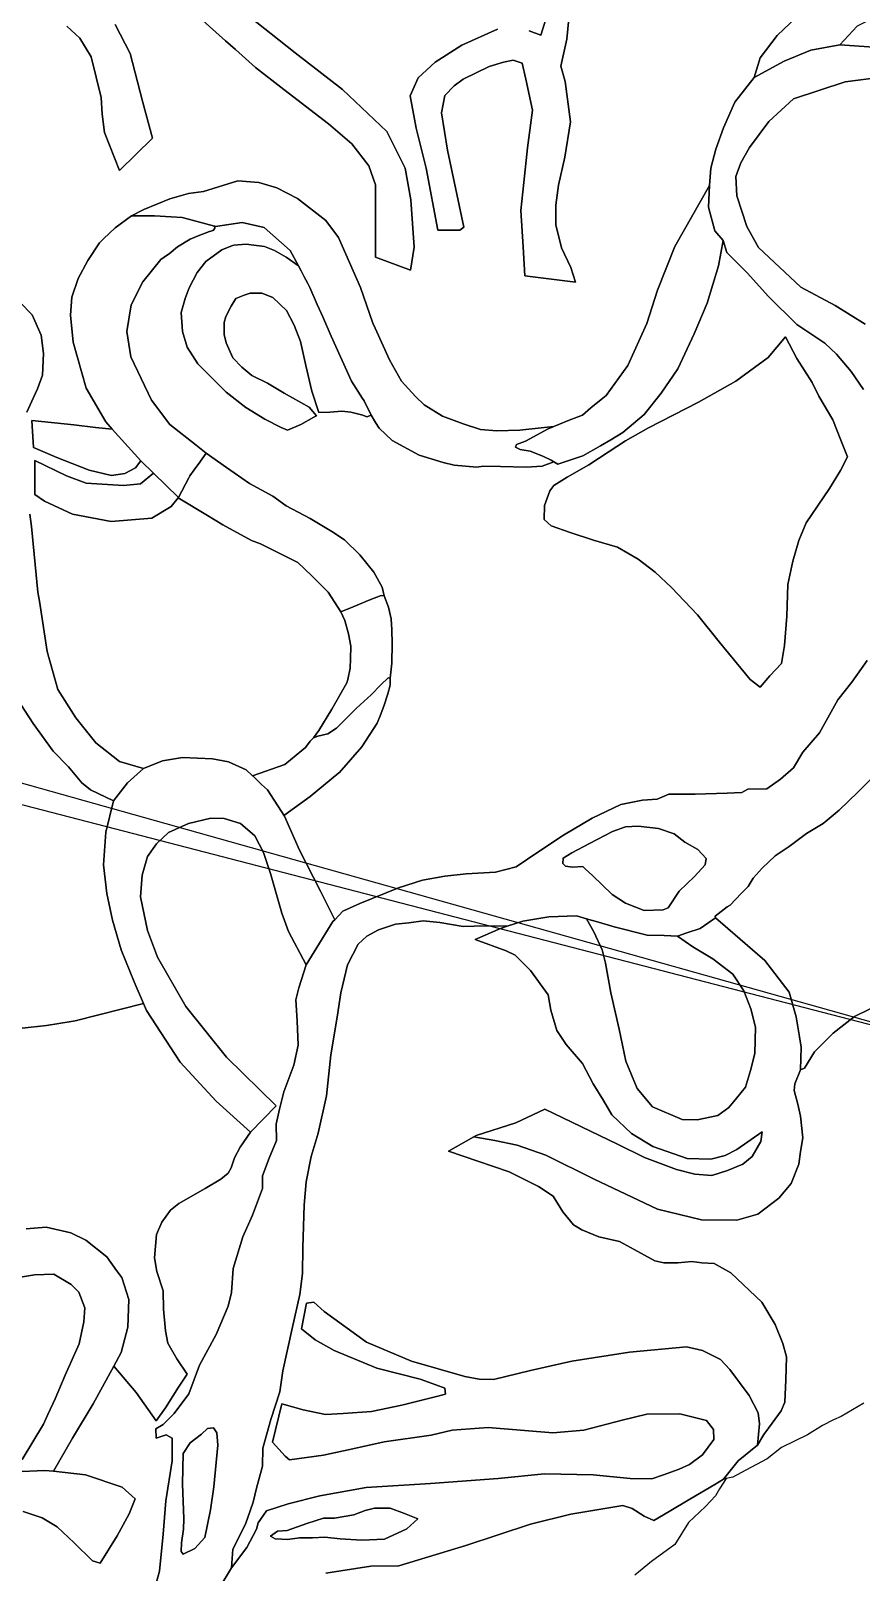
# Model space of a CAD drawing. Header units: inches. Extents: x 288635 to 1232953, y 676945 to 1655780.
# Drawn here: x 432425 to 449300, y 973042 to 1004372 of the extents above; entities that cross this region are included whole.
import ezdxf

# ---------------------------------------------------------------- set-up
doc = ezdxf.new("R2010")
doc.units = ezdxf.units.IN
doc.header["$MEASUREMENT"] = 0
doc.layers.add('Images', color=7, linetype='Continuous')
picture_1 = doc.add_image_def('image11.jpg', size_in_pixel=(2580, 3737))
picture_2 = doc.add_image_def('image12.jpg', size_in_pixel=(1536, 2752))

msp = doc.modelspace()

# ---------------------------------------------------------------- linework, layer by layer
at = {"color": 1}
for points in [[(447732.8565, 1003758.3737), (447123.2553, 1003423.093), (447245.1755, 1003824.4138), (447595.6962, 1004276.5347), (448113.8573, 1004774.3757), (448941.8989, 1005287.4567), (449835.9807, 1005683.6975), (450531.9421, 1005937.698), (451004.0128, 1006223.5882), (451413.7942, 1005966.449), (451899.9223, 1005675.3543), (451217.7435, 1005394.1369), (449947.7409, 1004825.1758), (449221.2995, 1004464.4951), (448865.6988, 1004088.5743), (448276.4176, 1003976.8141), (447732.8565, 1003758.3737)], [(438417.5738, 1000514.509), (438679.5118, 1000173.1958), (439124.0127, 999157.1938), (439378.0132, 998426.9423), (439422.7851, 998326.9052), (439711.3112, 997682.2297), (439956.2865, 997249.6682), (440244.1537, 996936.4009), (440421.9541, 996767.0673), (440794.4882, 996538.4668), (441209.3557, 996386.0665), (441564.9564, 996267.5329), (441895.157, 996242.1329), (442363.0824, 996252.8573), (442799.9633, 996303.6574), (443057.305, 996331.8742), (442942.2036, 996283.3374), (442479.9226, 996029.3369), (442297.0423, 995963.2968), (442276.7222, 995907.4166), (442368.1624, 995861.6966), (442576.4428, 995831.2165), (442830.4433, 995729.6163), (442998.0837, 995643.2561), (443057.4847, 995608.6616), (442820.2833, 995521.3359), (442495.1627, 995506.0958), (441966.8416, 995516.2559), (441616.3209, 995521.3359), (441489.3207, 995506.0958), (441027.0397, 995541.6559), (440803.5193, 995597.536), (440315.8383, 995749.9363), (439767.1972, 996044.5769), (439503.0367, 996293.4974), (439431.4441, 996411.5137), (439341.4446, 996559.8726), (439199.522, 996850.5575), (439167.1447, 996900.7423), (438942.1113, 997249.5441), (438532.0063, 998162.3584), (438357.112, 998559.8454), (438285.2743, 998723.113), (438243.4216, 998808.8354), (438094.453, 999156.4288), (438053.7477, 999233.7687), (437974.2672, 999384.7818), (437924.6549, 999479.0451), (437916.4295, 999494.6734), (437862.0882, 999597.9218), (437698.5671, 999908.6119), (437169.3994, 1000371.6337), (436719.6068, 1000477.4672), (436177.2099, 1000398.0921), (436162.7221, 1000401.9927), (436159.3431, 1000402.9024), (435529.6849, 1000572.4258), (435503.833, 1000579.3859), (435274.4031, 1000591.6768), (434936.5957, 1000609.7736), (434469.2348, 1000614.8536), (434722.3943, 1000739.3177), (435250.7154, 1000957.7581), (435631.7162, 1001064.4384), (435932.2394, 1001107.5665), (436631.6327, 1001324.1356), (437060.2586, 1001292.3856), (437425.3843, 1001181.2603), (437846.0727, 1000966.9474), (438417.5738, 1000514.509)], [(443645.8296, 995732.4692), (443132.7485, 995564.8288), (443057.4847, 995608.6616), (442998.0837, 995643.2561), (442830.4433, 995729.6163), (442576.4428, 995831.2165), (442368.1624, 995861.6966), (442276.7222, 995907.4166), (442297.0423, 995963.2968), (442479.9226, 996029.3369), (442942.2036, 996283.3374), (443057.305, 996331.8742), (443363.8444, 996461.1378), (443638.165, 996562.738), (443808.9792, 996708.6742), (444018.7709, 996876.9446), (444118.2705, 996956.7516), (444560.2314, 997566.3528), (444946.3309, 998420.2722), (445159.6726, 999100.5159), (445515.2733, 999989.5177), (446216.3147, 1001229.0401), (446195.9947, 1000787.0793), (446322.9949, 1000309.5583), (446495.7153, 1000111.4379), (446399.1951, 999598.3569), (446170.5946, 998836.3554), (445906.4341, 998211.5141), (445571.1534, 997500.3127), (445235.8727, 997007.5517), (444890.4321, 996570.6708), (444458.6312, 996204.9101), (444210.6658, 996058.8861), (444001.4303, 995935.6696), (443645.8296, 995732.4692)], [(435635.3858, 995287.5439), (435427.6582, 994886.2518), (435426.2457, 994887.6237), (434915.1336, 995384.0487), (434658.8824, 995632.9364), (434080.9838, 996275.0594), (433951.0737, 996423.8452), (433549.7529, 997109.6466), (433285.5924, 998044.3685), (433229.7123, 998593.0096), (433255.1123, 998958.7703), (433387.1926, 999334.691), (433585.313, 999700.4518), (433818.9935, 1000061.1325), (433902.8166, 1000142.2945), (434139.0341, 1000371.0131), (434469.2348, 1000614.8536), (434936.5957, 1000609.7736), (435274.4031, 1000591.6768), (435503.833, 1000579.3859), (435529.6849, 1000572.4258), (436159.3431, 1000402.9024), (436161.0956, 1000361.5978), (436131.4622, 1000315.031), (436053.1453, 1000293.8643), (435822.4282, 1000202.8475), (435661.5612, 1000139.3473), (435403.3274, 999980.597), (435237.9485, 999842.4618), (435203.5615, 999818.7729), (435068.676, 999725.8518), (434697.8352, 999268.6509), (434464.1547, 998801.29), (434372.7146, 998257.7289), (434453.9947, 997744.6479), (434875.6356, 996865.8061), (435251.5563, 996367.9651), (435784.938, 995948.6168), (435988.1578, 995788.844), (435823.6765, 995557.0748), (435816.779, 995549.5204), (435744.3407, 995447.4483), (435658.565, 995326.5825), (435635.3858, 995287.5439)], [(438094.453, 999156.4288), (438243.4216, 998808.8354), (438285.2743, 998723.113), (438357.112, 998559.8454), (438532.0063, 998162.3584), (438942.1113, 997249.5441), (439167.1447, 996900.7423), (439199.522, 996850.5575), (439341.4446, 996559.8726), (439256.4445, 996526.3312), (439170.0844, 996556.8113), (438926.2439, 996622.8514), (438748.4435, 996638.0914), (438499.523, 996617.7714), (438276.0026, 996612.6914), (438138.8423, 997044.4923), (438011.842, 997567.7333), (437905.1618, 998055.4143), (437778.1616, 998390.6949), (437620.6813, 998690.4155), (437341.2807, 998949.4961), (437122.8403, 999040.9363), (436884.0798, 999040.9363), (436759.6843, 998998.2956), (436592.3656, 998932.2659), (436497.999, 998776.7757), (436386.2388, 998568.4953), (436355.7587, 998446.5751), (436355.7587, 998197.6546), (436396.3988, 998030.0142), (436533.5591, 997725.2136), (436711.3594, 997537.2532), (436919.6399, 997364.5329), (437234.6005, 997207.0526), (437574.9612, 997003.8522), (438082.9622, 996719.3716), (438230.2825, 996546.6513), (438179.4824, 996521.2512), (437910.2418, 996368.8509), (437641.0013, 996252.0107), (437514.001, 996307.8908), (437178.7204, 996475.5311), (436797.7196, 996714.2916), (436396.3988, 997024.1722), (436106.8382, 997318.8128), (435822.3577, 997603.2934), (435598.8372, 997943.6541), (435507.397, 998258.6147), (435481.997, 998644.6955), (435563.2771, 998929.176), (435639.4773, 999147.6165), (435802.0376, 999462.5771), (435979.838, 999681.0175), (436304.1278, 999922.4302), (436486.7533, 999991.7019), (436550.9509, 1000014.2976), (436802.7996, 1000036.6182), (436955.1999, 1000016.2982), (437173.6404, 999985.8181), (437376.8408, 999909.618), (437615.6012, 999772.4577), (437862.0882, 999597.9218), (437916.4295, 999494.6734), (437924.6549, 999479.0451), (437974.2672, 999384.7818), (438053.7477, 999233.7687), (438094.453, 999156.4288)], [(447442.3675, 991260.6897), (447249.3271, 991032.0893), (447041.0467, 991184.4896), (446411.1254, 991951.5711), (445974.2445, 992500.2122), (445445.9235, 993053.9333), (445115.7228, 993368.8939), (444770.2821, 993633.0545), (444348.4296, 993879.9288), (443861.5953, 994019.6291), (443387.461, 994172.0294), (443002.2269, 994307.4964), (442858.2933, 994438.73), (442866.76, 994722.3639), (442972.5935, 995018.6978), (443053.027, 995128.7647), (443323.9609, 995298.0984), (443764.2284, 995547.8655), (444157.9292, 995806.0994), (444513.5299, 996038.9332), (444974.9642, 996301.4004), (445995.1996, 996826.3347), (446752.9678, 997249.6689), (447413.3691, 997732.2699), (447762.4081, 998149.1835), (447991.0086, 997712.3026), (448305.9692, 997224.6216), (448438.0495, 996945.2211), (448727.61, 996467.7001), (448890.1704, 996051.1393), (449022.2506, 995710.7786), (448880.0103, 995436.4581), (448656.4899, 995070.6973), (448184.0489, 994374.7359), (448031.6486, 994008.9752), (447914.8084, 993592.4144), (447808.1282, 993114.8934), (447792.8882, 992474.8121), (447742.0881, 991875.3709), (447681.1279, 991509.6102), (447442.3675, 991260.6897)], [(447991.0086, 997712.3026), (447762.4081, 998149.1835), (447413.3691, 997732.2699), (446752.9678, 997249.6689), (445995.1996, 996826.3347), (444974.9642, 996301.4004), (444513.5299, 996038.9332), (444157.9292, 995806.0994), (443764.2284, 995547.8655), (443323.9609, 995298.0984), (443053.027, 995128.7647), (442972.5935, 995018.6978), (442866.76, 994722.3639), (442858.2933, 994438.73), (443002.2269, 994307.4964), (443387.461, 994172.0294), (443861.5953, 994019.6291), (444348.4296, 993879.9288), (444770.2821, 993633.0545), (445115.7228, 993368.8939), (445445.9235, 993053.9333), (445974.2445, 992500.2122), (446411.1254, 991951.5711), (447041.0467, 991184.4896), (447249.3271, 991032.0893), (447442.3675, 991260.6897), (447681.1279, 991509.6102), (447742.0881, 991875.3709), (447792.8882, 992474.8121), (447808.1282, 993114.8934), (447914.8084, 993592.4144), (448031.6486, 994008.9752), (448184.0489, 994374.7359), (448656.4899, 995070.6973), (448880.0103, 995436.4581), (449022.2506, 995710.7786), (448890.1704, 996051.1393), (448727.61, 996467.7001), (448438.0495, 996945.2211), (448305.9692, 997224.6216), (447991.0086, 997712.3026)], [(434336.5548, 995370.9), (434062.2342, 995335.3399), (433610.1133, 995442.0202), (432954.792, 995701.1007), (432477.271, 995904.3011), (432446.791, 996452.9422), (433299.4273, 996360.1323), (433740.5848, 996312.112), (434080.9838, 996275.0594), (434658.8824, 995632.9364), (434549.9152, 995487.7403), (434336.5548, 995370.9)], [(439565.0128, 993065.1664), (439605.6529, 992887.366), (439544.6928, 992892.446), (439316.0923, 992806.0858), (438975.7316, 992663.8456), (438726.8111, 992562.2454), (438467.7306, 992963.5662), (438132.4499, 993303.9268), (437847.9694, 993563.0074), (437563.4888, 993710.3276), (437091.0479, 993944.0081), (436911.2767, 994014.4243), (436327.0755, 994331.9249), (436012.7989, 994520.9304), (435422.1626, 994876.1383), (435426.929, 994881.7459), (435429.3567, 994884.6021), (435427.6582, 994886.2518), (435635.3858, 995287.5439), (435658.565, 995326.5825), (435744.3407, 995447.4483), (435816.779, 995549.5204), (435823.6765, 995557.0748), (435988.1578, 995788.844), (436402.4565, 995496.0921), (436872.1183, 995169.0683), (437339.8996, 994910.0708), (437614.2889, 994716.1697), (438101.9699, 994462.1692), (438543.9308, 994192.9286), (438797.9313, 994025.2883), (439112.8919, 993720.4877), (439397.3725, 993369.967), (439565.0128, 993065.1664)], [(433546.6132, 995177.8596), (434308.6147, 995133.4095), (434651.5154, 995165.1596), (434915.1336, 995384.0487), (435426.2457, 994887.6237), (435427.6582, 994886.2518), (435429.3567, 994884.6021), (435426.929, 994881.7459), (435422.1626, 994876.1383), (435273.8166, 994701.6087), (434886.4659, 994466.6582), (434060.9642, 994396.8081), (433273.5626, 994549.2084), (432702.0615, 994809.5589), (432505.2111, 994949.2592), (432505.2111, 995641.4106), (433152.9124, 995323.9099), (433546.6132, 995177.8596)], [(439759.9922, 991517.3431), (439727.5731, 991210.9627), (439686.9331, 991221.1227), (439539.6128, 991078.8824), (439341.4924, 990875.682), (439041.7718, 990606.4414), (438640.451, 990200.0406), (438462.6506, 990083.2004), (438259.4502, 990037.4803), (438173.09, 990001.9202), (438279.7702, 990149.2405), (438543.9308, 990581.0414), (438843.7905, 991118.2003), (438869.0514, 991185.5626), (438914.7715, 991419.2431), (438919.8515, 991607.2034), (438930.0115, 991861.204), (438884.2914, 992115.2045), (438808.0913, 992384.445), (438726.8111, 992562.2454), (438975.7316, 992663.8456), (439316.0923, 992806.0858), (439544.6928, 992892.446), (439605.6529, 992887.366), (439697.0931, 992658.7655), (439747.8932, 992420.0051), (439763.1332, 992196.4846), (439766.6286, 991915.53), (439759.9922, 991517.3431)], [(437584.2237, 988438.9919), (437577.4954, 988409.1545), (437232.0547, 988942.5555), (437173.096, 988998.7397), (437115.168, 989053.9417), (436933.7778, 989226.7959), (436931.145, 989229.3048), (437589.3396, 989460.4434), (437929.709, 989743.9811), (438005.8803, 989807.434), (438101.9699, 989930.8001), (438173.09, 990001.9202), (438259.4502, 990037.4803), (438462.6506, 990083.2004), (438640.451, 990200.0406), (439041.7718, 990606.4414), (439341.4924, 990875.682), (439539.6128, 991078.8824), (439686.9331, 991221.1227), (439727.5731, 991210.9627), (439727.5731, 991073.8024), (439681.853, 990896.002), (439600.8187, 990647.2926), (439522.547, 990448.6028), (439463.8275, 990299.5456), (439152.6768, 989816.9447), (438689.1259, 989289.8936), (438686.7943, 989287.9675), (438104.9248, 988807.2927), (437584.2237, 988438.9919)], [(437577.4954, 988409.1545), (437887.376, 987718.2731), (438309.0169, 986885.1514), (438602.5682, 986300.6069), (438559.3526, 986268.8068), (438022.9036, 985383.6658), (437663.8556, 986067.2698), (437526.6953, 986438.1105), (437293.0148, 987245.8321), (437155.8546, 987667.473), (436978.0542, 988007.8337), (436683.4136, 988256.7542), (436353.213, 988363.4344), (436083.9724, 988368.5144), (435626.7715, 988256.7542), (435220.3707, 988078.9538), (434976.5302, 987845.2733), (434793.6498, 987586.1928), (434686.9696, 987210.2721), (434656.4896, 986768.3112), (434798.7299, 986087.5898), (434996.8503, 985544.0287), (435575.9714, 984543.2667), (436398.9331, 983512.0247), (437409.8551, 982521.4227), (436891.694, 981982.9416), (436190.6526, 982617.9429), (435459.1312, 983405.3445), (434778.4098, 984456.9066), (434716.0801, 984600.265), (434524.4093, 985041.1077), (434260.2488, 985691.349), (434087.5284, 986295.8702), (434039.4748, 986517.3347), (433970.6882, 986834.3513), (433899.5681, 987418.5525), (433950.3682, 988084.0338), (434102.7685, 988719.0351), (434387.249, 989084.7958), (434712.3697, 989379.4364), (435098.4505, 989536.9167), (435509.9313, 989602.9568), (436119.5325, 989577.5568), (436444.6531, 989511.5167), (436800.2539, 989354.0364), (436931.145, 989229.3048), (436933.7778, 989226.7959), (437115.168, 989053.9417), (437173.096, 988998.7397), (437232.0547, 988942.5555), (437577.4954, 988409.1545)], [(443290.9067, 987395.607), (443433.782, 987374.4403), (443640.1574, 987385.0237), (443698.3658, 987332.1069), (443841.2411, 987199.815), (444238.1169, 986813.5225), (444513.2841, 986638.8972), (444888.9932, 986490.7302), (445275.2856, 986506.6052), (445375.8275, 986543.647), (445603.3696, 986887.606), (445910.2869, 987183.9399), (446132.5373, 987416.7737), (446148.4124, 987549.0657), (445979.0787, 987728.9827), (445719.7865, 987882.4413), (445497.5361, 988051.775), (445180.0354, 988157.6085), (444767.2846, 988205.2336), (444513.2841, 988189.3586), (444243.4086, 988094.1084), (443777.741, 987855.9829), (443417.9069, 987665.4826), (443243.2816, 987554.3573), (443237.9899, 987448.5238), (443290.9067, 987395.607)], [(446132.5373, 987416.7737), (445910.2869, 987183.9399), (445603.3696, 986887.606), (445375.8275, 986543.647), (445275.2856, 986506.6052), (444888.9932, 986490.7302), (444513.2841, 986638.8972), (444238.1169, 986813.5225), (443841.2411, 987199.815), (443698.3658, 987332.1069), (443640.1574, 987385.0237), (443433.782, 987374.4403), (443290.9067, 987395.607), (443237.9899, 987448.5238), (443243.2816, 987554.3573), (443417.9069, 987665.4826), (443777.741, 987855.9829), (444243.4086, 988094.1084), (444513.2841, 988189.3586), (444767.2846, 988205.2336), (445180.0354, 988157.6085), (445497.5361, 988051.775), (445719.7865, 987882.4413), (445979.0787, 987728.9827), (446148.4124, 987549.0657), (446132.5373, 987416.7737)], [(440737.0972, 986247.0134), (441214.6181, 986165.7332), (441656.579, 986180.9732), (442105.7034, 986170.5501), (441970.221, 986126.4042), (441452.2399, 985902.4538), (442082.5676, 985674.463), (442270.3248, 985580.5844), (442578.783, 985272.1262), (442940.8861, 984775.9108), (442994.531, 984467.4525), (443115.232, 984051.7045), (443302.9892, 983770.0688), (443638.2699, 983381.1432), (443852.8495, 982965.3951), (444065.552, 982631.1368), (444230.6523, 982339.0362), (444630.7031, 981958.0355), (445068.854, 981697.685), (445761.0053, 981450.0345), (446243.6063, 981437.3344), (446535.7069, 981513.5346), (446770.6574, 981634.1848), (447291.3584, 981989.7855), (447259.6083, 981799.2852), (447088.158, 981488.1345), (446897.6576, 981335.7342), (446586.507, 981208.734), (446262.6563, 981107.1338), (445919.7557, 981132.5338), (445545.1049, 981227.784), (444897.4036, 981469.0845), (444344.9525, 981742.135), (442873.83, 982455.7685), (442283.736, 982174.1328), (441479.0624, 981919.3195), (441425.4314, 981888.6732), (440915.7908, 981597.45), (441512.7564, 981399.3037), (442147.7577, 981180.8633), (442742.1189, 980881.1427), (443041.8395, 980683.0223), (443234.8798, 980362.9816), (443454.121, 980100.3752), (443626.0406, 979997.2209), (443971.4813, 979860.0606), (444388.0422, 979763.5404), (444687.7628, 979600.9801), (445109.4036, 979372.3797), (445292.284, 979331.7396), (445576.7645, 979331.7396), (445861.2451, 979357.1396), (446064.4455, 979326.6596), (446313.366, 979316.4996), (446648.6467, 979123.4592), (447278.5679, 978529.098), (447552.8885, 978076.9771), (447710.3688, 977690.8963), (447781.4889, 977416.5758), (447771.3289, 976949.2148), (447751.0089, 976497.0939), (447672.297, 976320.9292), (447492.5634, 976067.4097), (447323.2297, 975839.8676), (447190.9503, 975624.4103), (447233.2837, 976058.3278), (447206.8253, 976280.5783), (447021.6166, 976629.829), (446630.0325, 977158.9967), (446439.5321, 977365.3721), (446074.4064, 977550.5808), (445751.6141, 977619.3726), (444592.7367, 977513.5391), (443417.9844, 977333.6221), (442581.8994, 977137.83), (441830.4812, 976957.913), (441539.439, 976963.2046), (441248.3967, 977021.4131), (440163.6029, 977328.3304), (439248.1427, 977719.9145), (438385.5993, 978339.0407), (438179.2239, 978529.5411), (438029.2902, 978510.8444), (437925.0873, 977989.83), (438200.3906, 977762.2479), (438586.6831, 977550.5808), (439454.5181, 977185.4551), (440338.2282, 976963.2046), (440657.6861, 976849.0964), (440840.0448, 976783.9591), (440851.5209, 976661.579), (440639.8538, 976603.3706), (439967.8108, 976439.3286), (439348.6846, 976307.0367), (438771.8918, 976264.7032), (438412.0577, 976248.8282), (437962.2651, 976338.7867), (437524.8722, 976466.4309), (437334.9933, 975683.099), (437591.8477, 975402.1599), (437681.8063, 975328.0764), (438369.7243, 975418.0349), (439031.184, 975560.9102), (439602.6851, 975687.9104), (440560.4787, 975825.494), (440989.1045, 975931.3276), (441719.356, 975984.2444), (442460.1908, 975920.7442), (443031.692, 975873.1191), (443661.4015, 975926.0359), (444444.5698, 976132.4113), (444941.9874, 976254.1199), (445614.0305, 976259.4116), (446159.0732, 976121.828), (446301.9485, 975941.9109), (446306.6088, 975740.4454), (446074.4064, 975428.6182), (445809.8225, 975232.8262), (445598.1554, 975132.2843), (445280.6548, 975021.1591), (445047.821, 974941.7839), (444608.6118, 974947.0756), (443851.9019, 975021.1591), (442867.65, 975042.3258), (441925.7314, 974947.0756), (440549.8953, 974846.5337), (439242.851, 974761.8669), (438300.9325, 974592.5332), (437655.3479, 974433.7829), (437216.1387, 974285.616), (437043.2691, 974045.2874), (437014.4616, 973913.596), (436813.3778, 973543.1786), (436506.4606, 973130.4277), (436531.7378, 973510.3413), (436785.7383, 974018.3423), (436946.6053, 974467.0766), (437014.3387, 974746.4771), (437132.8723, 975195.2114), (437141.339, 975559.2788), (437302.206, 976143.4799), (437488.473, 976710.7477), (437547.7398, 977134.0819), (437734.0069, 977997.6836), (437894.8738, 978683.485), (437945.6739, 979115.2859), (437954.1406, 979640.2203), (437979.5407, 980503.822), (438021.8741, 980977.9563), (438123.4743, 981494.424), (438267.4079, 981968.5582), (438436.7416, 982722.0931), (438524.7951, 983555.2148), (438651.7954, 984322.2963), (438722.9155, 984815.0573), (438860.0758, 985389.0984), (439078.5162, 985805.6593), (439256.3166, 985968.2196), (439489.997, 986095.2198), (439835.4377, 986212.0601), (440109.7583, 986242.5401), (440399.3188, 986283.1802), (440737.0972, 986247.0134)], [(445663.3884, 982240.1965), (445968.189, 982235.1164), (446384.7499, 982326.5566), (446608.2703, 982489.117), (446775.9107, 982682.1573), (446948.631, 982900.5978), (447050.2312, 983240.9585), (447136.5914, 983581.3191), (447151.8314, 984119.8002), (447060.3912, 984495.721), (446913.0709, 984861.4817), (446689.5505, 985196.7624), (446288.2297, 985506.643), (445881.8289, 985755.5635), (445566.8682, 985968.9239), (445759.9086, 986034.964), (446029.1492, 986126.4042), (446339.0298, 986339.7647), (447339.7918, 985476.1629), (447835.9394, 984829.3083), (447979.8731, 984329.774), (448046.8957, 983922.0534), (448081.4733, 983711.7061), (448064.5399, 983254.5052), (447954.2093, 982969.0269), (447940.1958, 982834.1795), (448010.0894, 982557.546), (448065.9695, 982313.7056), (448111.6896, 981871.7447), (448070.0928, 981589.5052), (448032.8884, 981337.0687), (447878.0091, 980942.1028), (447629.0886, 980642.3822), (447197.2878, 980317.2616), (446770.5669, 980195.3413), (446054.2855, 980200.4213), (445160.2037, 980418.8618), (443874.9611, 981028.463), (442894.5192, 981516.144), (442310.318, 981719.3444), (441858.1971, 981815.8646), (441425.4314, 981888.6732), (441479.0624, 981919.3195), (442283.736, 982174.1328), (442873.83, 982455.7685), (444344.9525, 981742.135), (444897.4036, 981469.0845), (445545.1049, 981227.784), (445919.7557, 981132.5338), (446262.6563, 981107.1338), (446586.507, 981208.734), (446897.6576, 981335.7342), (447088.158, 981488.1345), (447259.6083, 981799.2852), (447291.3584, 981989.7855), (446770.6574, 981634.1848), (446535.7069, 981513.5346), (446243.6063, 981437.3344), (445761.0053, 981450.0345), (445068.854, 981697.685), (444630.7031, 981958.0355), (444230.6523, 982339.0362), (444065.552, 982631.1368), (443852.8495, 982965.3951), (443638.2699, 983381.1432), (443302.9892, 983770.0688), (443115.232, 984051.7045), (442994.531, 984467.4525), (442940.8861, 984775.9108), (442578.783, 985272.1262), (442270.3248, 985580.5844), (442082.5676, 985674.463), (441452.2399, 985902.4538), (441970.221, 986126.4042), (442105.7034, 986170.5501), (442422.342, 986273.7245), (442950.663, 986360.0847), (443514.5441, 986380.4047), (443717.7445, 986319.4446), (443865.0648, 986060.3641), (444037.7852, 985694.6034), (444103.8253, 985420.2828), (444210.5055, 984820.8416), (444383.2259, 984079.1601), (444520.3861, 983428.9188), (444748.9866, 982870.1177), (445058.8672, 982499.277), (445663.3884, 982240.1965)], [(446384.7499, 982326.5566), (445968.189, 982235.1164), (445663.3884, 982240.1965), (445058.8672, 982499.277), (444748.9866, 982870.1177), (444520.3861, 983428.9188), (444383.2259, 984079.1601), (444210.5055, 984820.8416), (444103.8253, 985420.2828), (444037.7852, 985694.6034), (443865.0648, 986060.3641), (443717.7445, 986319.4446), (443962.9036, 986252.0934), (444277.8643, 986160.6532), (444948.4256, 985993.0129), (445293.8663, 985982.8528), (445566.8682, 985968.9239), (445881.8289, 985755.5635), (446288.2297, 985506.643), (446689.5505, 985196.7624), (446913.0709, 984861.4817), (447060.3912, 984495.721), (447151.8314, 984119.8002), (447136.5914, 983581.3191), (447050.2312, 983240.9585), (446948.631, 982900.5978), (446775.9107, 982682.1573), (446608.2703, 982489.117), (446384.7499, 982326.5566)], [(435895.0292, 975843.805), (435661.3488, 975671.0847), (435524.1885, 975452.6442), (435508.9485, 974837.963), (435534.3485, 974126.7616), (435529.2685, 973918.4812), (435488.6284, 973639.0806), (435478.4684, 973461.2803), (435524.1885, 973405.4001), (435757.869, 973522.2404), (435961.0694, 973745.7608), (436077.9096, 974309.642), (436143.9497, 974777.0029), (436225.2299, 975620.2846), (436204.9099, 975874.2851), (436138.8697, 975975.8853), (436016.9495, 975960.6453), (435895.0292, 975843.805)], [(435757.869, 973522.2404), (435524.1885, 973405.4001), (435478.4684, 973461.2803), (435488.6284, 973639.0806), (435529.2685, 973918.4812), (435534.3485, 974126.7616), (435508.9485, 974837.963), (435524.1885, 975452.6442), (435661.3488, 975671.0847), (435895.0292, 975843.805), (436016.9495, 975960.6453), (436138.8697, 975975.8853), (436204.9099, 975874.2851), (436225.2299, 975620.2846), (436143.9497, 974777.0029), (436077.9096, 974309.642), (435961.0694, 973745.7608), (435757.869, 973522.2404)], [(438991.5904, 974210.5217), (438597.9219, 974139.1994), (438375.6392, 974140.6715), (438032.7385, 974032.7213), (437635.0647, 973891.6801), (437435.8373, 973873.971), (437296.137, 973772.3708), (437391.3872, 973721.5707), (437524.7375, 973715.2207), (437639.0377, 973708.8707), (437886.6882, 973740.6207), (438147.0387, 973740.6207), (438401.0392, 973753.3207), (438712.1898, 973721.5707), (439150.3407, 973689.8206), (439613.8916, 973715.2207), (440064.7425, 973924.7711), (440293.343, 974127.9715), (440021.0977, 974232.9949), (439728.1919, 974345.9886), (439406.4579, 974345.9886), (439220.1909, 974295.1885), (438991.5904, 974210.5217)], [(440021.0977, 974232.9949), (440293.343, 974127.9715), (440064.7425, 973924.7711), (439613.8916, 973715.2207), (439150.3407, 973689.8206), (438712.1898, 973721.5707), (438401.0392, 973753.3207), (438147.0387, 973740.6207), (437886.6882, 973740.6207), (437639.0377, 973708.8707), (437524.7375, 973715.2207), (437391.3872, 973721.5707), (437296.137, 973772.3708), (437435.8373, 973873.971), (437635.0647, 973891.6801), (438032.7385, 974032.7213), (438375.6392, 974140.6715), (438597.9219, 974139.1994), (438991.5904, 974210.5217), (439220.1909, 974295.1885), (439406.4579, 974345.9886), (439728.1919, 974345.9886), (440021.0977, 974232.9949)]]:
    msp.add_lwpolyline(points, close=True, dxfattribs=at)
for points in [[(448113.8573, 1004774.3757), (447595.6962, 1004276.5347), (447245.1755, 1003824.4138), (447123.2553, 1003423.093), (446736.0386, 1002922.3239), (446502.3581, 1002399.0829), (446344.8778, 1001967.282), (446243.2776, 1001581.2013), (446216.3147, 1001229.0401), (445515.2733, 999989.5177), (445159.6726, 999100.5159), (444946.3309, 998420.2722), (444560.2314, 997566.3528), (444118.2705, 996956.7516), (444018.7709, 996876.9446), (443808.9792, 996708.6742), (443638.165, 996562.738), (443363.8444, 996461.1378), (443057.305, 996331.8742), (442799.9633, 996303.6574), (442363.0824, 996252.8573), (441895.157, 996242.1329), (441564.9564, 996267.5329), (441209.3557, 996386.0665), (440794.4882, 996538.4668), (440421.9541, 996767.0673), (440244.1537, 996936.4009), (439956.2865, 997249.6682), (439711.3112, 997682.2297), (439422.7851, 998326.9052), (439378.0132, 998426.9423), (439124.0127, 999157.1938), (438679.5118, 1000173.1958), (438417.5738, 1000514.509), (437846.0727, 1000966.9474), (437425.3843, 1001181.2603), (437060.2586, 1001292.3856), (436631.6327, 1001324.1356), (435932.2394, 1001107.5665), (435631.7162, 1001064.4384), (435250.7154, 1000957.7581), (434722.3943, 1000739.3177), (434469.2348, 1000614.8536), (434139.0341, 1000371.0131), (433902.8166, 1000142.2945), (433818.9935, 1000061.1325), (433585.313, 999700.4518), (433387.1926, 999334.691), (433255.1123, 998958.7703), (433229.7123, 998593.0096), (433285.5924, 998044.3685), (433549.7529, 997109.6466), (433951.0737, 996423.8452), (434080.9838, 996275.0594), (433740.5848, 996312.112), (433299.4273, 996360.1323), (432446.791, 996452.9422), (432477.271, 995904.3011), (432954.792, 995701.1007), (433610.1133, 995442.0202), (434062.2342, 995335.3399), (434336.5548, 995370.9), (434549.9152, 995487.7403), (434658.8824, 995632.9364), (434915.1336, 995384.0487), (434651.5154, 995165.1596), (434308.6147, 995133.4095), (433546.6132, 995177.8596), (433152.9124, 995323.9099), (432505.2111, 995641.4106), (432505.2111, 994949.2592), (432702.0615, 994809.5589), (433273.5626, 994549.2084), (434060.9642, 994396.8081), (434886.4659, 994466.6582), (435273.8166, 994701.6087), (435422.1626, 994876.1383), (436012.7989, 994520.9304), (436327.0755, 994331.9249), (436911.2767, 994014.4243), (437091.0479, 993944.0081), (437563.4888, 993710.3276), (437847.9694, 993563.0074), (438132.4499, 993303.9268), (438467.7306, 992963.5662), (438726.8111, 992562.2454), (438808.0913, 992384.445), (438884.2914, 992115.2045), (438930.0115, 991861.204), (438919.8515, 991607.2034), (438914.7715, 991419.2431), (438869.0514, 991185.5626), (438843.7905, 991118.2003), (438543.9308, 990581.0414), (438279.7702, 990149.2405), (438173.09, 990001.9202), (438101.9699, 989930.8001), (438005.8803, 989807.434), (437929.709, 989743.9811), (437589.3396, 989460.4434), (436931.145, 989229.3048), (436800.2539, 989354.0364), (436444.6531, 989511.5167), (436119.5325, 989577.5568), (435509.9313, 989602.9568), (435098.4505, 989536.9167), (434712.3697, 989379.4364), (434226.752, 989518.432), (433744.1511, 989899.4327), (433337.7503, 990407.4338), (432971.9895, 990981.4749), (432758.6291, 991753.6364), (432599.1761, 992778.1675), (432570.2934, 992963.7473), (432438.5885, 994298.7215), (432403.0284, 994547.642)], [(436695.5292, 1004798.8282), (437796.198, 1003926.7598), (438762.1046, 1003181.6641), (439661.3457, 1002323.2977), (440032.348, 1001582.6693), (440148.7649, 1000937.0847), (440212.265, 999973.9994), (440138.1815, 999508.3318), (439429.0968, 999772.9157), (439429.1434, 1000381.1252), (439429.2096, 1001244.7261), (439297.1294, 1001630.8069), (438951.6887, 1002072.7678), (438474.1677, 1002479.1686), (437564.8459, 1003180.21), (436990.8048, 1003627.2509), (436583.2873, 1003990.6206), (436381.2035, 1004170.812), (435532.8418, 1004927.7335)], [(435532.8418, 1004927.7335), (436381.2035, 1004170.812), (436583.2873, 1003990.6206), (436990.8048, 1003627.2509), (437564.8459, 1003180.21), (438474.1677, 1002479.1686), (438951.6887, 1002072.7678), (439297.1294, 1001630.8069), (439429.2096, 1001244.7261), (439429.1434, 1000381.1252), (439429.0968, 999772.9157), (440138.1815, 999508.3318), (440212.265, 999973.9994), (440148.7649, 1000937.0847), (440032.348, 1001582.6693), (439661.3457, 1002323.2977), (438762.1046, 1003181.6641), (437796.198, 1003926.7598), (436695.5292, 1004798.8282)], [(443382.3735, 1004829.5931), (443321.4134, 1004199.6719), (443199.4932, 1003656.1108), (443285.8533, 1003341.1502), (443392.5335, 1002523.2685), (443280.7733, 1001806.9871), (443148.6931, 1001232.9459), (443092.8129, 1000826.5451), (443097.893, 1000430.3043), (443209.6532, 999962.9434), (443402.6936, 999561.6226), (443494.1338, 999261.902), (442462.8917, 999388.9022), (442428.8086, 999984.2205), (442386.6915, 1000719.8649), (442442.5716, 1001288.826), (442518.7718, 1001994.9475), (442620.372, 1002756.949), (442488.2917, 1003391.9503), (442412.0916, 1003717.0709), (442229.2112, 1003772.951), (442031.0908, 1003732.3109), (441741.5302, 1003645.9508), (441208.1292, 1003391.9503), (441025.2488, 1003254.79), (440837.2884, 1003056.6696), (440771.2483, 1002706.1489), (440893.1686, 1001944.1474), (441223.3692, 1000379.5042), (441142.089, 1000318.5441), (440695.0482, 1000318.5441), (440461.3677, 1001578.3866), (440258.1673, 1002396.2683), (440136.247, 1003051.5896), (440298.8074, 1003417.3503), (440639.168, 1003737.3909), (441182.7291, 1004077.7516), (441909.1706, 1004402.8723)], [(441909.1706, 1004402.8723), (441182.7291, 1004077.7516), (440639.168, 1003737.3909), (440298.8074, 1003417.3503), (440136.247, 1003051.5896), (440258.1673, 1002396.2683), (440461.3677, 1001578.3866), (440695.0482, 1000318.5441), (441142.089, 1000318.5441), (441223.3692, 1000379.5042), (440893.1686, 1001944.1474), (440771.2483, 1002706.1489), (440837.2884, 1003056.6696), (441025.2488, 1003254.79), (441208.1292, 1003391.9503), (441741.5302, 1003645.9508), (442031.0908, 1003732.3109), (442229.2112, 1003772.951), (442412.0916, 1003717.0709), (442488.2917, 1003391.9503), (442620.372, 1002756.949), (442518.7718, 1001994.9475), (442442.5716, 1001288.826), (442386.6915, 1000719.8649), (442428.8086, 999984.2205), (442462.8917, 999388.9022), (443494.1338, 999261.902), (443402.6936, 999561.6226), (443209.6532, 999962.9434), (443097.893, 1000430.3043), (443092.8129, 1000826.5451), (443148.6931, 1001232.9459), (443280.7733, 1001806.9871), (443392.5335, 1002523.2685), (443285.8533, 1003341.1502), (443199.4932, 1003656.1108), (443321.4134, 1004199.6719), (443382.3735, 1004829.5931)], [(434142.0542, 1004497.7066), (434441.7748, 1003908.4254), (434695.7753, 1002943.2235), (434898.9757, 1002191.382), (434228.4144, 1001536.0607), (433923.6138, 1002308.2222), (433877.8937, 1002679.063), (433852.4936, 1003019.4237), (433649.2932, 1003842.3853), (433420.6928, 1004223.3861), (433156.5322, 1004467.2266)], [(433156.5322, 1004467.2266), (433420.6928, 1004223.3861), (433649.2932, 1003842.3853), (433852.4936, 1003019.4237), (433877.8937, 1002679.063), (433923.6138, 1002308.2222), (434228.4144, 1001536.0607), (434898.9757, 1002191.382), (434695.7753, 1002943.2235), (434441.7748, 1003908.4254), (434142.0542, 1004497.7066)], [(442554.3319, 1004372.3922), (442788.0123, 1004280.952), (442940.4126, 1004758.473)], [(442940.4126, 1004758.473), (442788.0123, 1004280.952), (442554.3319, 1004372.3922)], [(449555.4442, 1004039.9262), (448865.6988, 1004088.5743), (449221.2995, 1004464.4951)], [(449347.1638, 997080.3123), (449098.2433, 997446.073), (448798.5227, 997801.6737), (448559.7622, 998020.1141), (447990.8011, 998401.1149), (447411.6799, 998980.2361), (446990.0391, 999447.597), (446568.3982, 999864.1578), (446495.7153, 1000111.4379), (446322.9949, 1000309.5583), (446195.9947, 1000787.0793), (446216.3147, 1001229.0401), (446243.2776, 1001581.2013), (446344.8778, 1001967.282), (446502.3581, 1002399.0829), (446736.0386, 1002922.3239), (447123.2553, 1003423.093), (447732.8565, 1003758.3737), (448276.4176, 1003976.8141), (448865.6988, 1004088.5743), (449555.4442, 1004039.9262)], [(449712.9245, 1003430.325), (448976.323, 1003333.8048), (447924.7609, 1002988.3641), (447426.9199, 1002526.0832), (447030.6791, 1002002.8421), (446857.9588, 1001687.8815), (446751.2786, 1001408.4809), (446771.5986, 1001017.3201), (446979.879, 1000392.4789), (447213.5595, 999970.838), (448072.0812, 999163.1164), (448773.1226, 998792.2757), (449382.7238, 998406.1949)], [(449382.7238, 998406.1949), (448773.1226, 998792.2757), (448072.0812, 999163.1164), (447213.5595, 999970.838), (446979.879, 1000392.4789), (446771.5986, 1001017.3201), (446751.2786, 1001408.4809), (446857.9588, 1001687.8815), (447030.6791, 1002002.8421), (447426.9199, 1002526.0832), (447924.7609, 1002988.3641), (448976.323, 1003333.8048), (449712.9245, 1003430.325)], [(449422.6446, 991574.674), (449111.4939, 991130.1731), (448825.7434, 990771.3974), (448451.0926, 990101.4711), (448113.2719, 989706.5003), (447925.3116, 989391.5396), (447661.151, 989157.8592), (447381.7505, 988964.8188), (446995.6697, 988954.6588), (446873.7495, 988888.6186), (446579.1089, 988873.3786), (445928.8676, 988858.1386), (445390.3865, 988858.1386), (445156.706, 988751.4584), (444856.9854, 988736.2183), (444415.0245, 988644.7782), (443835.9034, 988370.4576), (443251.7022, 988019.9369), (442728.4612, 987674.4962), (442286.5003, 987379.8556), (441869.9395, 987273.1754), (441270.4983, 987237.6153), (440838.6974, 987186.8152), (440384.0788, 987106.1419), (439896.3978, 986953.7416), (439114.0763, 986633.7009), (438763.5556, 986476.2206), (438602.5682, 986300.6069), (438309.0169, 986885.1514), (437887.376, 987718.2731), (437577.4954, 988409.1545), (437584.2237, 988438.9919), (438104.9248, 988807.2927), (438686.7943, 989287.9675), (438689.1259, 989289.8936), (439152.6768, 989816.9447), (439463.8275, 990299.5456), (439522.547, 990448.6028), (439600.8187, 990647.2926), (439681.853, 990896.002), (439727.5731, 991073.8024), (439727.5731, 991210.9627), (439759.9922, 991517.3431), (439766.6286, 991915.53), (439763.1332, 992196.4846), (439747.8932, 992420.0051), (439697.0931, 992658.7655), (439605.6529, 992887.366), (439565.0128, 993065.1664), (439397.3725, 993369.967), (439112.8919, 993720.4877), (438797.9313, 994025.2883), (438543.9308, 994192.9286), (438101.9699, 994462.1692), (437614.2889, 994716.1697), (437339.8996, 994910.0708), (436872.1183, 995169.0683), (436402.4565, 995496.0921), (435988.1578, 995788.844), (435784.938, 995948.6168), (435251.5563, 996367.9651), (434875.6356, 996865.8061), (434453.9947, 997744.6479), (434372.7146, 998257.7289), (434464.1547, 998801.29), (434697.8352, 999268.6509), (435068.676, 999725.8518), (435203.5615, 999818.7729), (435237.9485, 999842.4618), (435403.3274, 999980.597), (435661.5612, 1000139.3473), (435822.4282, 1000202.8475), (436053.1453, 1000293.8643), (436131.4622, 1000315.031), (436161.0956, 1000361.5978), (436159.3431, 1000402.9024), (436162.7221, 1000401.9927), (436177.2099, 1000398.0921), (436719.6068, 1000477.4672), (437169.3994, 1000371.6337), (437698.5671, 999908.6119), (437862.0882, 999597.9218), (437615.6012, 999772.4577), (437376.8408, 999909.618), (437173.6404, 999985.8181), (436955.1999, 1000016.2982), (436802.7996, 1000036.6182), (436550.9509, 1000014.2976), (436486.7533, 999991.7019), (436304.1278, 999922.4302), (435979.838, 999681.0175), (435802.0376, 999462.5771), (435639.4773, 999147.6165), (435563.2771, 998929.176), (435481.997, 998644.6955), (435507.397, 998258.6147), (435598.8372, 997943.6541), (435822.3577, 997603.2934), (436106.8382, 997318.8128), (436396.3988, 997024.1722), (436797.7196, 996714.2916), (437178.7204, 996475.5311), (437514.001, 996307.8908), (437641.0013, 996252.0107), (437910.2418, 996368.8509), (438179.4824, 996521.2512), (438230.2825, 996546.6513), (438082.9622, 996719.3716), (437574.9612, 997003.8522), (437234.6005, 997207.0526), (436919.6399, 997364.5329), (436711.3594, 997537.2532), (436533.5591, 997725.2136), (436396.3988, 998030.0142), (436355.7587, 998197.6546), (436355.7587, 998446.5751), (436386.2388, 998568.4953), (436497.999, 998776.7757), (436592.3656, 998932.2659), (436759.6843, 998998.2956), (436884.0798, 999040.9363), (437122.8403, 999040.9363), (437341.2807, 998949.4961), (437620.6813, 998690.4155), (437778.1616, 998390.6949), (437905.1618, 998055.4143), (438011.842, 997567.7333), (438138.8423, 997044.4923), (438276.0026, 996612.6914), (438499.523, 996617.7714), (438748.4435, 996638.0914), (438926.2439, 996622.8514), (439170.0844, 996556.8113), (439256.4445, 996526.3312), (439341.4446, 996559.8726), (439431.4441, 996411.5137), (439503.0367, 996293.4974), (439767.1972, 996044.5769), (440315.8383, 995749.9363), (440803.5193, 995597.536), (441027.0397, 995541.6559), (441489.3207, 995506.0958), (441616.3209, 995521.3359), (441966.8416, 995516.2559), (442495.1627, 995506.0958), (442820.2833, 995521.3359), (443057.4847, 995608.6616), (443132.7485, 995564.8288), (443645.8296, 995732.4692), (444001.4303, 995935.6696), (444210.6658, 996058.8861), (444458.6312, 996204.9101), (444890.4321, 996570.6708), (445235.8727, 997007.5517), (445571.1534, 997500.3127), (445906.4341, 998211.5141), (446170.5946, 998836.3554), (446399.1951, 999598.3569), (446495.7153, 1000111.4379), (446568.3982, 999864.1578), (446990.0391, 999447.597), (447411.6799, 998980.2361), (447990.8011, 998401.1149), (448559.7622, 998020.1141), (448798.5227, 997801.6737), (449098.2433, 997446.073), (449347.1638, 997080.3123)], [(432211.2055, 998848.802), (432455.046, 998599.8815), (432637.9264, 998183.3206), (432683.6465, 997812.4799), (432663.3264, 997375.599), (432561.7262, 997096.1985), (432480.452, 996920.4194), (432343.2858, 996623.7575)], [(432343.2858, 996623.7575), (432480.452, 996920.4194), (432561.7262, 997096.1985), (432663.3264, 997375.599), (432683.6465, 997812.4799), (432637.9264, 998183.3206), (432455.046, 998599.8815), (432211.2055, 998848.802)], [(432403.0284, 994547.642), (432438.5885, 994298.7215), (432570.2934, 992963.7473), (432599.1761, 992778.1675), (432758.6291, 991753.6364), (432971.9895, 990981.4749), (433337.7503, 990407.4338), (433744.1511, 989899.4327), (434226.752, 989518.432), (434712.3697, 989379.4364), (434387.249, 989084.7958), (434387.249, 989084.7958), (434102.7685, 988719.0351), (433637.4709, 988944.3908), (433459.6705, 989086.6311), (433190.43, 989411.7518), (432880.5493, 989731.7924), (432474.1485, 990295.6735), (432143.9479, 990793.5145)], [(432143.9479, 990793.5145), (432474.1485, 990295.6735), (432880.5493, 989731.7924), (433190.43, 989411.7518), (433459.6705, 989086.6311), (433637.4709, 988944.3908), (434102.7685, 988719.0351), (433950.3682, 988084.0338), (433899.5681, 987418.5525), (433970.6882, 986834.3513), (434039.4748, 986517.3347), (434087.5284, 986295.8702), (434260.2488, 985691.349), (434524.4093, 985041.1077), (434716.0801, 984600.265), (433328.48, 984245.8995), (433244.9787, 984233.2252), (432744.6508, 984153.7859), (432249.3499, 984098.7525)], [(449774.81, 984634.5746), (449165.2088, 984338.2407), (448733.4079, 983999.5733), (448352.4071, 983618.5725), (448149.2067, 983288.3719), (448064.5399, 983254.5052), (448081.4733, 983711.7061), (448046.8957, 983922.0534), (447979.8731, 984329.774), (447835.9394, 984829.3083), (447339.7918, 985476.1629), (446339.0298, 986339.7647), (446336.2485, 986377.7055), (446575.0515, 986569.0889), (446640.069, 986597.5341), (446858.5094, 986836.2945), (447000.7497, 986978.5348), (447102.3499, 987146.1752), (447290.3103, 987349.3756), (447554.4708, 987603.3761), (447833.8714, 987791.3364), (448189.4721, 988055.497), (448529.8328, 988258.6974), (448854.9534, 988527.9379), (449230.8742, 988898.7787), (449848.0954, 989514.0949)], [(432272.491, 974275.9553), (432653.4917, 974143.875), (432958.2924, 973960.9946), (433308.8131, 973640.954), (433679.6538, 973275.1933), (433837.1341, 973224.3932), (434182.5748, 973783.1943), (434421.3353, 974225.1552), (434548.3355, 974529.9558), (434279.095, 974768.7163), (433537.4135, 975022.7168), (432886.7842, 975095.3186), (433272.8649, 975765.8799), (433694.5058, 976461.8413), (434111.4447, 977228.2184), (434568.6457, 976694.8174), (434975.0465, 976119.0829), (435161.3135, 976381.5501), (435423.7807, 976804.8843), (435601.5811, 977067.3514), (435389.914, 977380.6187), (435212.1136, 977693.886), (435159.2674, 977950.0032), (435123.7073, 978386.8841), (435113.5473, 978757.7248), (434986.547, 979153.9656), (434935.7469, 979433.3662), (434976.387, 979905.8071), (435088.1473, 980154.7276), (435265.9476, 980398.5681), (435432.8671, 980537.7096), (435966.989, 980840.529), (436287.0297, 981033.5694), (436434.3499, 981150.4096), (436495.3101, 981262.1698), (436566.4302, 981465.3702), (436678.1904, 981678.7307), (436891.694, 981982.9416), (437409.8551, 982521.4227), (436398.9331, 983512.0247), (435575.9714, 984543.2667), (434996.8503, 985544.0287), (434798.7299, 986087.5898), (434656.4896, 986768.3112), (434686.9696, 987210.2721), (434793.6498, 987586.1928), (434976.5302, 987845.2733), (435220.3707, 988078.9538), (435626.7715, 988256.7542), (436083.9724, 988368.5144), (436353.213, 988363.4344), (436683.4136, 988256.7542), (436978.0542, 988007.8337), (437155.8546, 987667.473), (437293.0148, 987245.8321), (437526.6953, 986438.1105), (437663.8556, 986067.2698), (438022.9036, 985383.6658), (437874.5538, 984921.7375), (437813.5937, 984677.897), (437838.9937, 984246.0961), (437859.3138, 983753.3352), (437767.8736, 983348.6277), (437564.6732, 982806.7599), (437480.0063, 982451.1592), (437412.2729, 982146.3586), (437420.7396, 981816.1579), (437268.3393, 981460.5572), (437132.8723, 981096.4898), (437132.8723, 980842.4893), (436929.6719, 980300.6216), (436734.9382, 979860.354), (436540.2045, 979216.8861), (436506.3377, 978725.8184), (436438.6043, 978446.4179), (436193.0704, 977870.6834), (435854.4031, 977252.6155), (435634.2693, 976668.4143), (435337.9354, 976270.4802), (435337.9354, 976270.4802), (435117.8016, 976041.8797), (434965.4013, 975957.2129), (434973.868, 975762.4792), (435177.0684, 975830.2126), (435295.602, 975762.4792), (435295.602, 975305.2783), (435168.6017, 974492.4766), (435117.8016, 973815.1419), (435041.6015, 973061.6071), (434813.001, 972257.2722)], [(432249.3499, 984098.7525), (432744.6508, 984153.7859), (433244.9787, 984233.2252), (433328.48, 984245.8995), (434716.0801, 984600.265), (434778.4098, 984456.9066), (435459.1312, 983405.3445), (436190.6526, 982617.9429), (436891.694, 981982.9416), (436678.1904, 981678.7307), (436566.4302, 981465.3702), (436495.3101, 981262.1698), (436434.3499, 981150.4096), (436287.0297, 981033.5694), (435966.989, 980840.529), (435432.8671, 980537.7096), (435265.9476, 980398.5681), (435088.1473, 980154.7276), (435088.1473, 980154.7276), (434976.387, 979905.8071), (434935.7469, 979433.3662), (434986.547, 979153.9656), (435113.5473, 978757.7248), (435123.7073, 978386.8841), (435159.2674, 977950.0032), (435212.1136, 977693.886), (435389.914, 977380.6187), (435601.5811, 977067.3514), (435423.7807, 976804.8843), (435161.3135, 976381.5501), (434975.0465, 976119.0829), (434568.6457, 976694.8174), (434111.4447, 977228.2184), (434263.845, 977507.619), (434399.312, 978024.0867), (434416.2454, 978582.8878), (434272.3117, 979031.622), (434169.2313, 979174.7892), (433967.5111, 979454.9562), (433544.1769, 979793.6236), (433239.3763, 979937.5572), (432739.842, 980056.0908), (432333.4412, 980022.224)], [(449354.1754, 976480.4428), (448892.7412, 976205.2756), (448736.1075, 976141.7754), (448517.0321, 976021.3369), (448212.2315, 975830.8365), (447678.8304, 975576.836), (447386.7298, 975348.2355), (446955.9873, 975115.9662), (446692.4618, 974976.2659), (446556.8197, 974943.9966), (446503.0322, 974931.2006), (446799.3662, 975301.618), (447190.9503, 975624.4103), (447323.2297, 975839.8676), (447492.5634, 976067.4097), (447672.297, 976320.9292), (447751.0089, 976497.0939), (447771.3289, 976949.2148), (447781.4889, 977416.5758), (447710.3688, 977690.8963), (447552.8885, 978076.9771), (447278.5679, 978529.098), (446648.6467, 979123.4592), (446313.366, 979316.4996), (446064.4455, 979326.6596), (445861.2451, 979357.1396), (445576.7645, 979331.7396), (445292.284, 979331.7396), (445109.4036, 979372.3797), (444687.7628, 979600.9801), (444388.0422, 979763.5404), (443971.4813, 979860.0606), (443626.0406, 979997.2209), (443454.121, 980100.3752), (443234.8798, 980362.9816), (443041.8395, 980683.0223), (442742.1189, 980881.1427), (442147.7577, 981180.8633), (441512.7564, 981399.3037), (440915.7908, 981597.45), (441425.4314, 981888.6732), (441858.1971, 981815.8646), (442310.318, 981719.3444), (442894.5192, 981516.144), (443874.9611, 981028.463), (445160.2037, 980418.8618), (446054.2855, 980200.4213), (446770.5669, 980195.3413), (447197.2878, 980317.2616), (447629.0886, 980642.3822), (447878.0091, 980942.1028), (448032.8884, 981337.0687), (448070.0928, 981589.5052), (448111.6896, 981871.7447), (448065.9695, 982313.7056), (448010.0894, 982557.546), (447940.1958, 982834.1795), (447954.2093, 982969.0269), (448064.5399, 983254.5052), (448149.2067, 983288.3719), (448352.4071, 983618.5725), (448733.4079, 983999.5733), (449165.2088, 984338.2407), (449774.81, 984634.5746)], [(432333.4412, 980022.224), (432739.842, 980056.0908), (433239.3763, 979937.5572), (433544.1769, 979793.6236), (433967.5111, 979454.9562), (434169.2313, 979174.7892), (434169.2313, 979174.7892), (434272.3117, 979031.622), (434416.2454, 978582.8878), (434399.312, 978024.0867), (434263.845, 977507.619), (434111.4447, 977228.2184), (433694.5058, 976461.8413), (433272.8649, 975765.8799), (432886.7842, 975095.3186), (432708.9838, 975105.4786), (432094.3026, 975080.0785)], [(432251.7829, 975328.999), (432683.5838, 976050.3605), (432771.4479, 976245.1897), (432917.2642, 976568.5215), (433125.5446, 977046.0425), (433410.0252, 977686.1238), (433501.4654, 978128.0846), (433521.7854, 978417.6452), (433399.8652, 978732.6058), (433242.3849, 978890.0862), (432891.8642, 979098.3666), (432500.7034, 979088.2066), (431977.4623, 978996.7664)], [(431977.4623, 978996.7664), (432500.7034, 979088.2066), (432891.8642, 979098.3666), (433242.3849, 978890.0862), (433399.8652, 978732.6058), (433521.7854, 978417.6452), (433501.4654, 978128.0846), (433410.0252, 977686.1238), (433125.5446, 977046.0425), (432917.2642, 976568.5215), (432771.4479, 976245.1897), (432683.5838, 976050.3605), (432251.7829, 975328.999)], [(436263.0434, 972738.8436), (436506.4606, 973130.4277), (436813.3778, 973543.1786), (437014.4616, 973913.596), (437043.2691, 974045.2874), (437216.1387, 974285.616), (437655.3479, 974433.7829), (438300.9325, 974592.5332), (439242.851, 974761.8669), (440549.8953, 974846.5337), (441925.7314, 974947.0756), (442867.65, 975042.3258), (443851.9019, 975021.1591), (444608.6118, 974947.0756), (445047.821, 974941.7839), (445280.6548, 975021.1591), (445598.1554, 975132.2843), (445809.8225, 975232.8262), (446074.4064, 975428.6182), (446306.6088, 975740.4454), (446301.9485, 975941.9109), (446159.0732, 976121.828), (445614.0305, 976259.4116), (444941.9874, 976254.1199), (444444.5698, 976132.4113), (443661.4015, 975926.0359), (443031.692, 975873.1191), (442460.1908, 975920.7442), (441719.356, 975984.2444), (440989.1045, 975931.3276), (440560.4787, 975825.494), (439602.6851, 975687.9104), (439031.184, 975560.9102), (438369.7243, 975418.0349), (437681.8063, 975328.0764), (437591.8477, 975402.1599), (437334.9933, 975683.099), (437524.8722, 976466.4309), (437962.2651, 976338.7867), (438412.0577, 976248.8282), (438771.8918, 976264.7032), (439348.6846, 976307.0367), (439967.8108, 976439.3286), (440639.8538, 976603.3706), (440851.5209, 976661.579), (440840.0448, 976783.9591), (440657.6861, 976849.0964), (440338.2282, 976963.2046), (439454.5181, 977185.4551), (438586.6831, 977550.5808), (438200.3906, 977762.2479), (437925.0873, 977989.83), (438029.2902, 978510.8444), (438179.2239, 978529.5411), (438385.5993, 978339.0407), (439248.1427, 977719.9145), (440163.6029, 977328.3304), (441248.3967, 977021.4131), (441539.439, 976963.2046), (441539.439, 976963.2046), (441830.4812, 976957.913), (442581.8994, 977137.83), (443417.9844, 977333.6221), (444592.7367, 977513.5391), (445751.6141, 977619.3726), (446074.4064, 977550.5808), (446439.5321, 977365.3721), (446630.0325, 977158.9967), (447021.6166, 976629.829), (447206.8253, 976280.5783), (447233.2837, 976058.3278), (447190.9503, 975624.4103), (446799.3662, 975301.618), (446503.0322, 974931.2006), (446327.8135, 974823.7645), (445819.8125, 974527.4305), (445396.4783, 974273.43), (445089.5611, 974093.513), (444888.4773, 974178.1798), (444645.0602, 974336.9302), (444454.5598, 974400.4303), (443399.3496, 974220.6942), (442581.306, 974019.4295), (441268.9701, 973585.512), (439903.7174, 973172.7612), (439332.2162, 973162.1778), (438422.0477, 973024.5942)], [(432094.3026, 975080.0785), (432708.9838, 975105.4786), (432886.7842, 975095.3186), (433537.4135, 975022.7168), (434279.095, 974768.7163), (434548.3355, 974529.9558), (434548.3355, 974529.9558), (434421.3353, 974225.1552), (434182.5748, 973783.1943), (433837.1341, 973224.3932), (433679.6538, 973275.1933), (433308.8131, 973640.954), (432958.2924, 973960.9946), (432653.4917, 974143.875), (432272.491, 974275.9553)], [(438422.0477, 973024.5942), (439332.2162, 973162.1778), (439903.7174, 973172.7612), (441268.9701, 973585.512), (442581.306, 974019.4295), (443399.3496, 974220.6942), (444454.5598, 974400.4303), (444645.0602, 974336.9302), (444888.4773, 974178.1798), (445089.5611, 974093.513), (445396.4783, 974273.43), (445819.8125, 974527.4305), (446327.8135, 974823.7645), (446503.0322, 974931.2006), (446556.8197, 974943.9966), (446423.0637, 974739.0976), (446338.3969, 974590.9307), (446137.3132, 974379.2636), (445788.0625, 974051.1796), (445512.8952, 973606.6787), (445036.6443, 973257.428), (444697.9769, 972982.2608)]]:
    msp.add_lwpolyline(points, dxfattribs=at)
at = {"color": 1, "ltscale": 3}
for points in [[(434813.001, 972257.2722), (435041.6015, 973061.6071), (435117.8016, 973815.1419), (435168.6017, 974492.4766), (435295.602, 975305.2783), (435295.602, 975762.4792), (435177.0684, 975830.2126), (434973.868, 975762.4792), (434965.4013, 975957.2129), (435117.8016, 976041.8797), (435337.9354, 976270.4802), (435634.2693, 976668.4143), (435854.4031, 977252.6155), (436193.0704, 977870.6834), (436438.6043, 978446.4179), (436506.3377, 978725.8184), (436540.2045, 979216.8861), (436734.9382, 979860.354), (436929.6719, 980300.6216), (437132.8723, 980842.4893), (437132.8723, 981096.4898), (437268.3393, 981460.5572), (437420.7396, 981816.1579), (437412.2729, 982146.3586), (437480.0063, 982451.1592), (437564.6732, 982806.7599), (437767.8736, 983348.6277), (437859.3138, 983753.3352), (437838.9937, 984246.0961), (437813.5937, 984677.897), (437874.5538, 984921.7375), (438022.9036, 985383.6658), (438559.3526, 986268.8068), (438602.5682, 986300.6069), (438763.5556, 986476.2206), (439114.0763, 986633.7009), (439896.3978, 986953.7416), (440384.0788, 987106.1419), (440838.6974, 987186.8152), (441270.4983, 987237.6153), (441869.9395, 987273.1754), (442286.5003, 987379.8556), (442728.4612, 987674.4962), (443251.7022, 988019.9369), (443835.9034, 988370.4576), (444415.0245, 988644.7782), (444856.9854, 988736.2183), (445156.706, 988751.4584), (445390.3865, 988858.1386), (445928.8676, 988858.1386), (446579.1089, 988873.3786), (446873.7495, 988888.6186), (446995.6697, 988954.6588), (447381.7505, 988964.8188), (447661.151, 989157.8592), (447925.3116, 989391.5396), (448113.2719, 989706.5003), (448451.0926, 990101.4711), (448825.7434, 990771.3974), (449111.4939, 991130.1731), (449422.6446, 991574.674)], [(449848.0954, 989514.0949), (449230.8742, 988898.7787), (448854.9534, 988527.9379), (448529.8328, 988258.6974), (448189.4721, 988055.497), (447833.8714, 987791.3364), (447554.4708, 987603.3761), (447290.3103, 987349.3756), (447102.3499, 987146.1752), (447000.7497, 986978.5348), (446858.5094, 986836.2945), (446640.069, 986597.5341), (446575.0515, 986569.0889), (446336.2485, 986377.7055), (446339.0298, 986339.7647), (446029.1492, 986126.4042), (445759.9086, 986034.964), (445566.8682, 985968.9239), (445293.8663, 985982.8528), (444948.4256, 985993.0129), (444277.8643, 986160.6532), (443962.9036, 986252.0934), (443717.7445, 986319.4446), (443514.5441, 986380.4047), (442950.663, 986360.0847), (442422.342, 986273.7245), (442105.7034, 986170.5501), (441656.579, 986180.9732), (441214.6181, 986165.7332), (440737.0972, 986247.0134), (440399.3188, 986283.1802), (440109.7583, 986242.5401), (439835.4377, 986212.0601), (439489.997, 986095.2198), (439256.3166, 985968.2196), (439078.5162, 985805.6593), (438860.0758, 985389.0984), (438722.9155, 984815.0573), (438651.7954, 984322.2963), (438524.7951, 983555.2148), (438436.7416, 982722.0931), (438267.4079, 981968.5582), (438123.4743, 981494.424), (438021.8741, 980977.9563), (437979.5407, 980503.822), (437954.1406, 979640.2203), (437945.6739, 979115.2859), (437894.8738, 978683.485), (437734.0069, 977997.6836), (437547.7398, 977134.0819), (437488.473, 976710.7477), (437302.206, 976143.4799), (437141.339, 975559.2788), (437132.8723, 975195.2114), (437014.3387, 974746.4771), (436946.6053, 974467.0766), (436785.7383, 974018.3423), (436531.7378, 973510.3413), (436506.4606, 973130.4277), (436263.0434, 972738.8436)]]:
    msp.add_lwpolyline(points, dxfattribs=at)

# ---------------------------------------------------------------- pictures from other files: only their frames are drawn
at = {"layer": 'Images'}
image = msp.add_image(picture_1, insert=(424328.3719, 990691.8328), size_in_units=(43379.0283, 62832.3367), rotation=-14.53947719, dxfattribs=at)
image.dxf.flags = 7
image = msp.add_image(picture_2, insert=(408333.6643, 935188.4303), size_in_units=(32572.1115, 58358.3664), rotation=-15.719588022, dxfattribs=at)
image.dxf.flags = 7

doc.saveas('drawing.dxf')
